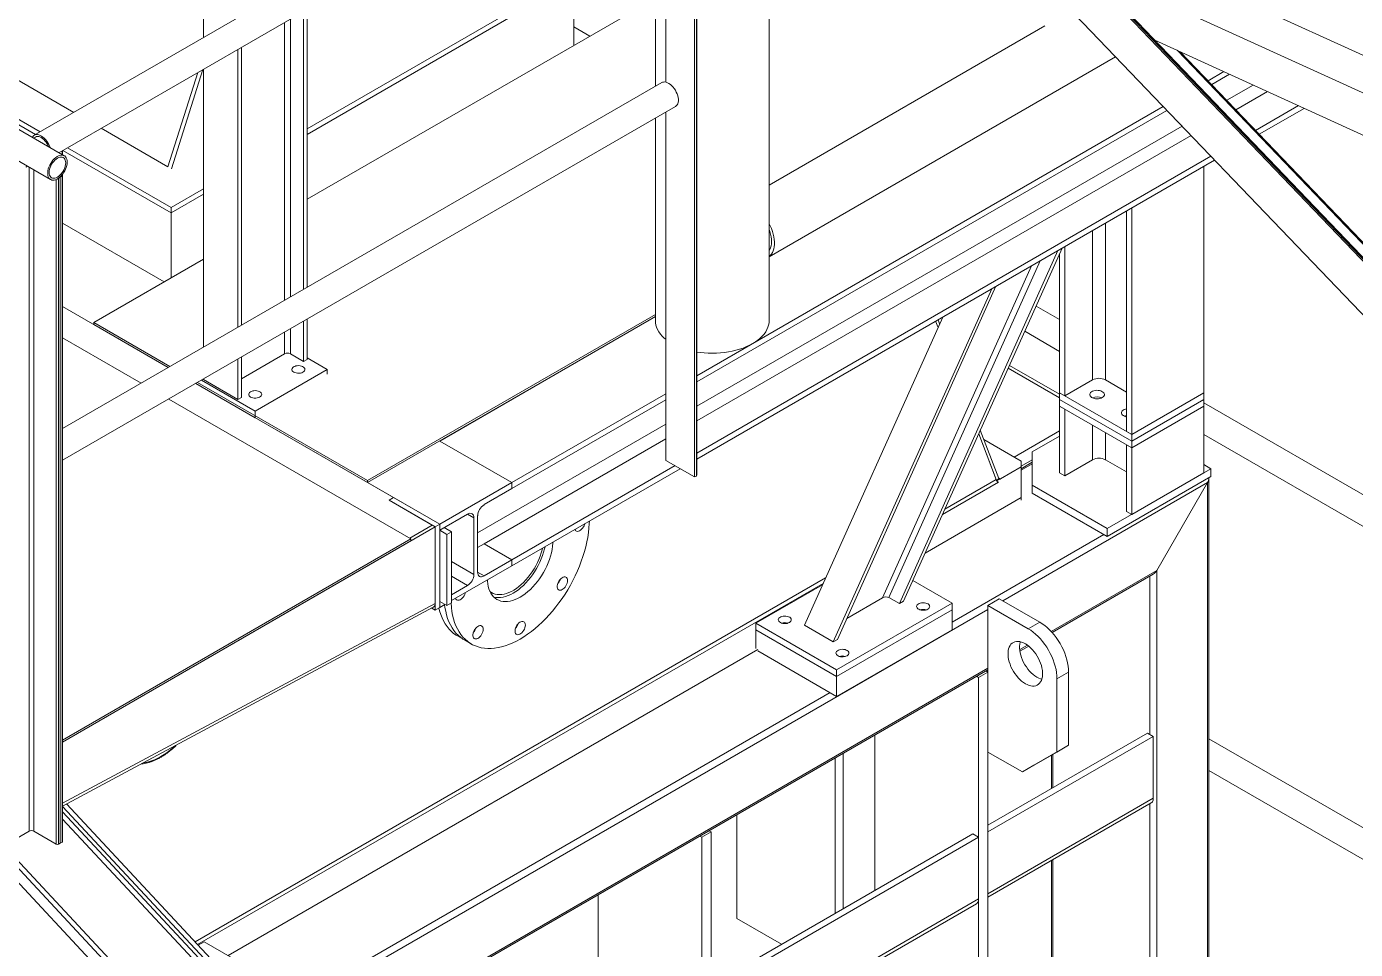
# Model space of a CAD drawing. Header units: millimetres. Extents: x 26816 to 90584, y 11074 to 56542.
# Drawn here: x 48135 to 49764, y 37933 to 39064 of the extents above; entities that cross this region are included whole.
import ezdxf

# ---------------------------------------------------------------- set-up
doc = ezdxf.new("R2010")
doc.units = ezdxf.units.MM
for name, color, linetype in [('MAU_CAM', 30, 'Continuous'), ('MAU_XANH', 5, 'Continuous'), ('MAU_XANH_LUC', 102, 'Continuous')]:
    doc.layers.add(name, color=color, linetype=linetype)

msp = doc.modelspace()

# ---------------------------------------------------------------- linework, layer by layer
at = {"layer": 'MAU_CAM', "linetype": 'Continuous', "lineweight": 0}
for p, q in [((49252.3, 38695.4), (49249.3, 38703.2)), ((49254.2, 38699.8), (49252.3, 38704.9)), ((49338.3, 38645.5), (49401.3, 38609.1)), ((49401.3, 38613.5), (49339.9, 38649)), ((49324, 38507.9), (49302.1, 38565)), ((49302.1, 38565), (49323.5, 38509.1)), ((49326.8, 38510.1), (49304.1, 38569.4)), ((49308.4, 38558.2), (49354.3, 38531.7)), ((49345.8, 38536.6), (49401.3, 38568.7)), ((49401.3, 38562.1), (49367.7, 38542.8)), ((49367.7, 38542.8), (49367.7, 38501.9)), ((49324.5, 38507.2), (49354.3, 38524.4)), ((49354.3, 38524.4), (49328.8, 38509.7)), ((49367.7, 38533), (49354.3, 38525.2)), ((49354.3, 38531.7), (49354.3, 38524.4)), ((49367.7, 38530.1), (49354.3, 38522.3)), ((49367.7, 38528.1), (49354.3, 38520.3)), ((49354.3, 38524.4), (49354.3, 38524.4)), ((49354.3, 38524.4), (49354.3, 38486.8)), ((49459.7, 38448.9), (49586.9, 38522.3)), ((49586.9, 38522.3), (49578.1, 38527.4)), ((49586.9, 38522.3), (49586.9, 38512.5)), ((49326.3, 38505.7), (49257.8, 38466.2)), ((49260.7, 38472.8), (49323.5, 38509.1)), ((49324.1, 38507.5), (49326.8, 38510.1)), ((49326.5, 38511), (49328.8, 38509.7)), ((49328.8, 38509.7), (49328.8, 38509.7)), ((49459.7, 38439.1), (49586.9, 38512.5)), ((49584.5, 37570.2), (49584.5, 38511.1)), ((49582.7, 38505.2), (49331.7, 38360.3)), ((49367.7, 38501.9), (49459.7, 38448.9)), ((49367.7, 38501.9), (49367.7, 38492.1)), ((49367.7, 38492.1), (49459.7, 38439.1)), ((49520.5, 38397.4), (49582.7, 38505.2)), ((49582.7, 37571.2), (49582.7, 38505.2)), ((49236.5, 38418.8), (49354.3, 38486.8)), ((49354.3, 38483.6), (49354.3, 38486.8)), ((49455.4, 38441.5), (49269.4, 38334.1)), ((49459.7, 38448.9), (49459.7, 38439.1)), ((49520.5, 38397.4), (49391, 38322.7)), ((49392.2, 38321.3), (49516.2, 38392.9)), ((49520.5, 37662.6), (49520.5, 38397.4)), ((48341.3, 37942), (49114.3, 38388.3)), ((49111.3, 38381.7), (48344.3, 37938.9)), ((49512, 38196.6), (49512, 38390.5)), ((49327.4, 38362.7), (49313.3, 38354.6)), ((49376.9, 38334.2), (49327.4, 38362.7)), ((49313.3, 38349.7), (48259.7, 37741.5)), ((49313.3, 38354.6), (49313.3, 38272.9)), ((49362.8, 38326), (49313.3, 38354.6)), ((49376.9, 38334.2), (49362.8, 38326)), ((48662.9, 38317.2), (48671.4, 38312.3)), ((48671.4, 38312.3), (48679.8, 38307.4)), ((49393.2, 38320.2), (49393.2, 38321.9)), ((48381.8, 37925.4), (49031.4, 38300.4)), ((49361.9, 38305.9), (49352.4, 38300.4)), ((49352.6, 38298.5), (49363.4, 38304.7)), ((49313.3, 38277.8), (48319, 37703.8)), ((48320.2, 37702.5), (49313.3, 38275.8)), ((49302, 38266.4), (49299.5, 38267.8)), ((49313.3, 38272.9), (49302, 38266.4)), ((49302, 37794.5), (49302, 38266.4)), ((49313.3, 38272.9), (49310.8, 38274.4)), ((49313.3, 37788), (49313.3, 38272.9)), ((49412.3, 38272.9), (49398.1, 38264.8)), ((49398.1, 38174.9), (49398.1, 38264.8)), ((49412.3, 38183.1), (49412.3, 38272.9)), ((49119.8, 38247.8), (48451.4, 37861.9)), ((49313.3, 38085.1), (49509.2, 38198.2)), ((49516.2, 38194.1), (49509.2, 38198.2)), ((49174.7, 38195.8), (49174.7, 38005.1)), ((49313.3, 38076.9), (49516.2, 38194.1)), ((49369.9, 38158.6), (49412.3, 38183.1)), ((49412.3, 38183.1), (49398.1, 38174.9)), ((49516.2, 38194.1), (49516.2, 38118.4)), ((49125.9, 37976.9), (49125.9, 38167.6)), ((49135.8, 37982.7), (49135.8, 38173.3)), ((49313.3, 38174.9), (49355.7, 38150.4)), ((49355.7, 38150.4), (49398.1, 38174.9)), ((49391.4, 38171.1), (49391.4, 38130.2)), ((49393.2, 38131.2), (49393.2, 38172.1)), ((49369.9, 38158.6), (49355.7, 38150.4)), ((49313.3, 38001.2), (49516.2, 38118.4)), ((49005.7, 37970.6), (49005.7, 38098.2)), ((49313.3, 37996.9), (49513.5, 38112.5)), ((49512, 37667.5), (49512, 38111.6)), ((48962.6, 38070.5), (48960.1, 38071.9)), ((48973.9, 38077), (48962.6, 38070.5)), ((48962.6, 37774.9), (48962.6, 38070.5)), ((48973.9, 38077), (48971.4, 38078.4)), ((48973.9, 37768.3), (48973.9, 38077)), ((48973.9, 37889.2), (49294.9, 38074.5)), ((48973.9, 37881), (49302, 38070.4)), ((49294.9, 38074.5), (49302, 38070.4)), ((49302, 38070.4), (49302, 37994.7)), ((49313.3, 38001.2), (49313.3, 38076.9)), ((49391.4, 38042), (49391.4, 37766.3)), ((49393.2, 37764), (49393.2, 38043)), ((48835.3, 37999.8), (48835.3, 37809.2)), ((48973.9, 37805.3), (49302, 37994.7)), ((48973.9, 37800.9), (49299.3, 37988.8)), ((49060.3, 37939.1), (49005.7, 37970.6))]:
    msp.add_line(p, q, dxfattribs=at)
at = {"layer": 'MAU_CAM', "linetype": 'Continuous', "lineweight": 0, "flags": 128}
for points in [[(49328.8, 38509.7), (49328.5, 38509.5), (49328.2, 38509.4), (49327.8, 38509.4), (49327.6, 38509.4), (49327.3, 38509.5), (49327.1, 38509.6), (49326.9, 38509.9), (49326.8, 38510.1)], [(48655.1, 38357.3), (48655.1, 38357.2), (48655.5, 38352.1), (48656.1, 38347.2), (48657, 38342.5), (48658.1, 38338), (48659.4, 38333.7), (48661, 38329.6), (48662.8, 38325.8), (48664.9, 38322.2), (48667.1, 38318.9), (48669.6, 38315.8), (48672.3, 38313.1), (48675.2, 38310.6), (48678.2, 38308.4), (48681.5, 38306.5), (48684.9, 38305), (48688.5, 38303.7), (48692.2, 38302.8), (48696.1, 38302.2), (48700.1, 38301.9), (48704.2, 38301.9), (48708.4, 38302.2), (48712.7, 38302.9), (48717.1, 38303.9), (48721.6, 38305.1), (48726.1, 38306.7), (48730.7, 38308.7), (48735.2, 38310.9), (48739.8, 38313.4), (48744.4, 38316.2), (48749, 38319.3), (48753.6, 38322.6), (48758.1, 38326.2), (48762.5, 38330.1), (48766.9, 38334.2), (48771.2, 38338.5), (48775.5, 38343), (48779.6, 38347.7), (48783.6, 38352.7), (48787.4, 38357.8), (48791.2, 38363), (48794.8, 38368.4), (48798.2, 38373.9), (48801.4, 38379.5), (48804.5, 38385.3), (48807.4, 38391.1), (48810.1, 38396.9), (48812.5, 38402.8), (48814.8, 38408.8), (48816.8, 38414.7), (48818.7, 38420.6), (48820.2, 38426.5), (48821.6, 38432.4), (48822.7, 38438.1), (48823.6, 38443.9), (48824.2, 38449.5), (48824.6, 38455), (48824.7, 38458)], [(48807, 38447.8), (48807.5, 38446.8), (48808.2, 38446), (48809.1, 38445.6), (48810.2, 38445.4), (48811.4, 38445.6), (48812.7, 38446.1), (48814, 38446.9), (48815.2, 38448), (48816.4, 38449.3), (48817.4, 38450.8), (48818.2, 38452.4), (48818.9, 38454.1), (48819.1, 38454.8)], [(48699.6, 38385.8), (48699.7, 38384.5), (48700, 38381.1), (48700.6, 38377.9), (48701.5, 38374.9), (48702.6, 38372.1), (48703.9, 38369.5), (48705.5, 38367.2), (48707.2, 38365.2), (48709.2, 38363.4), (48711.3, 38362), (48713.7, 38360.9), (48716.1, 38360), (48718.8, 38359.5), (48721.5, 38359.3), (48724.4, 38359.5), (48727.4, 38359.9), (48730.4, 38360.7), (48733.5, 38361.8), (48736.7, 38363.1), (48739.8, 38364.8), (48743, 38366.8), (48746.1, 38369), (48749.2, 38371.5), (48752.3, 38374.3), (48755.3, 38377.3), (48758.1, 38380.5), (48760.9, 38383.8), (48763.5, 38387.4), (48766, 38391.1), (48768.3, 38394.9), (48770.5, 38398.8), (48772.4, 38402.8), (48774.2, 38406.9), (48775.7, 38411), (48777.1, 38415.1), (48778.2, 38419.1), (48779, 38423.1), (48779.6, 38427.1), (48780, 38430.9), (48780.1, 38432.3)], [(48702.7, 38371.8), (48704.6, 38370.5), (48706.8, 38369.4), (48709.2, 38368.6), (48711.7, 38368.1), (48714.4, 38367.9), (48717.2, 38368), (48720.1, 38368.5), (48723, 38369.3), (48726, 38370.4), (48729.1, 38371.7), (48732.1, 38373.4), (48735.2, 38375.4), (48738.2, 38377.7), (48741.2, 38380.2), (48744.1, 38382.9), (48746.9, 38385.9), (48749.6, 38389.1), (48752.2, 38392.4), (48754.7, 38395.9), (48757, 38399.6), (48759.2, 38403.3), (48761.1, 38407.2), (48762.9, 38411.1), (48764.4, 38415), (48765.7, 38419), (48766.8, 38422.9), (48767.3, 38424.9)], [(48707.4, 38365), (48707.7, 38364.9), (48710.3, 38364.4), (48713, 38364.2), (48715.9, 38364.4), (48718.9, 38364.8), (48721.9, 38365.6), (48725, 38366.7), (48728.2, 38368), (48731.3, 38369.7), (48734.5, 38371.7), (48737.7, 38373.9), (48740.8, 38376.4), (48743.8, 38379.2), (48746.8, 38382.2), (48749.6, 38385.4), (48752.4, 38388.7), (48755, 38392.3), (48757.5, 38396), (48759.8, 38399.8), (48762, 38403.7), (48764, 38407.7), (48765.7, 38411.8), (48767.3, 38415.9), (48768.6, 38420), (48769.7, 38424), (48770.3, 38426.6)], [(48707.4, 38365), (48707.7, 38364.9), (48710.3, 38364.4), (48713, 38364.2), (48715.9, 38364.4), (48718.9, 38364.8), (48721.9, 38365.6), (48725, 38366.7), (48728.2, 38368), (48731.3, 38369.7), (48734.5, 38371.7), (48737.7, 38373.9), (48740.8, 38376.4), (48743.8, 38379.2), (48746.8, 38382.2), (48749.6, 38385.4), (48752.4, 38388.7), (48755, 38392.3), (48757.5, 38396), (48759.8, 38399.8), (48762, 38403.7), (48764, 38407.7), (48765.7, 38411.8), (48767.3, 38415.9), (48768.6, 38420), (48769.7, 38424), (48770.3, 38426.6)], [(48707.4, 38365), (48707.7, 38364.9), (48710.3, 38364.4), (48713, 38364.2), (48715.9, 38364.4), (48718.9, 38364.8), (48721.9, 38365.6), (48725, 38366.7), (48728.2, 38368), (48731.3, 38369.7), (48734.5, 38371.7), (48737.7, 38373.9), (48740.8, 38376.4), (48743.8, 38379.2), (48746.8, 38382.2), (48749.6, 38385.4), (48752.4, 38388.7), (48755, 38392.3), (48757.5, 38396), (48759.8, 38399.8), (48762, 38403.7), (48764, 38407.7), (48765.7, 38411.8), (48767.3, 38415.9), (48768.6, 38420), (48769.7, 38424), (48770.3, 38426.6)], [(48797.9, 38385.2), (48797.8, 38386.6), (48797.4, 38387.8), (48796.8, 38388.7), (48796, 38389.3), (48794.9, 38389.7), (48793.8, 38389.7), (48792.5, 38389.3), (48791.3, 38388.6), (48790, 38387.7), (48788.8, 38386.5), (48787.7, 38385), (48786.8, 38383.5), (48786, 38381.8), (48785.5, 38380.2), (48785.3, 38378.6), (48785.3, 38377.1), (48785.5, 38375.8), (48786, 38374.7), (48786.8, 38373.9), (48787.7, 38373.4), (48788.8, 38373.3), (48790, 38373.4), (48791.3, 38374), (48792.5, 38374.8), (48793.8, 38375.9), (48794.9, 38377.2), (48796, 38378.7), (48796.8, 38380.3), (48797.4, 38382), (48797.8, 38383.6), (48797.9, 38385.2)], [(48660.6, 38363.3), (48661.1, 38362.3), (48661.8, 38361.5), (48662.8, 38361.1), (48663.8, 38360.9), (48665.1, 38361.1), (48666.3, 38361.6), (48667.6, 38362.4), (48668.9, 38363.5), (48670, 38364.8), (48671, 38366.3), (48671.9, 38367.9), (48672.5, 38369.6), (48672.7, 38370.3)], [(48640.2, 38351.5), (48641.1, 38347.8), (48642.4, 38343.5), (48644, 38339.4), (48645.9, 38335.6), (48647.9, 38332), (48650.2, 38328.7), (48652.6, 38325.6), (48655.3, 38322.9), (48658.2, 38320.4), (48661.3, 38318.2), (48662.9, 38317.2)], [(48647.1, 38355.5), (48647.6, 38352.1), (48648.5, 38347.4), (48649.6, 38342.9), (48650.9, 38338.6), (48652.5, 38334.5), (48654.3, 38330.7), (48656.4, 38327.1), (48658.6, 38323.8), (48661.1, 38320.7), (48663.8, 38318), (48666.7, 38315.5), (48669.7, 38313.3), (48671.4, 38312.3)], [(48647.1, 38355.5), (48647.6, 38352.1), (48648.5, 38347.4), (48649.6, 38342.9), (48650.9, 38338.6), (48652.5, 38334.5), (48654.3, 38330.7), (48656.4, 38327.1), (48658.6, 38323.8), (48661.1, 38320.7), (48663.8, 38318), (48666.7, 38315.5), (48669.7, 38313.3), (48671.4, 38312.3)], [(48694.4, 38325.4), (48694.3, 38326.8), (48693.9, 38328), (48693.3, 38328.9), (48692.5, 38329.6), (48691.4, 38329.9), (48690.3, 38329.9), (48689, 38329.6), (48687.8, 38328.9), (48686.5, 38327.9), (48685.3, 38326.7), (48684.2, 38325.3), (48683.3, 38323.7), (48682.5, 38322.1), (48682, 38320.4), (48681.8, 38318.8), (48681.8, 38317.3), (48682, 38316), (48682.5, 38315), (48683.3, 38314.2), (48684.2, 38313.7), (48685.3, 38313.5), (48686.5, 38313.7), (48687.8, 38314.2), (48689, 38315), (48690.3, 38316.1), (48691.4, 38317.4), (48692.5, 38318.9), (48693.3, 38320.6), (48693.9, 38322.2), (48694.3, 38323.9), (48694.4, 38325.4)], [(48746.2, 38330.5), (48746.1, 38331.9), (48745.7, 38333.1), (48745.1, 38334.1), (48744.2, 38334.7), (48743.2, 38335), (48742, 38335), (48740.8, 38334.7), (48739.5, 38334), (48738.2, 38333.1), (48737, 38331.8), (48735.9, 38330.4), (48735, 38328.9), (48734.3, 38327.2), (48733.8, 38325.6), (48733.5, 38323.9), (48733.5, 38322.5), (48733.8, 38321.2), (48734.3, 38320.1), (48735, 38319.3), (48735.9, 38318.8), (48737, 38318.6), (48738.2, 38318.8), (48739.5, 38319.3), (48740.8, 38320.1), (48742, 38321.2), (48743.2, 38322.6), (48744.2, 38324.1), (48745.1, 38325.7), (48745.7, 38327.3), (48746.1, 38329), (48746.2, 38330.5)], [(49412.3, 38272.9), (49412.2, 38276.6), (49411.8, 38280.3), (49411.1, 38284.2), (49410.2, 38288.1), (49409, 38292.1), (49407.6, 38296.1), (49405.9, 38300), (49404, 38303.9), (49401.9, 38307.8), (49399.7, 38311.5), (49397.2, 38315.1), (49394.6, 38318.5), (49391.9, 38321.7), (49389, 38324.7), (49386.1, 38327.5), (49383.1, 38330), (49380, 38332.2), (49376.9, 38334.2)], [(49359.3, 38307.6), (49357, 38308.8), (49354.7, 38309.7), (49352.5, 38310.3), (49350.3, 38310.5), (49348.3, 38310.4), (49346.4, 38310), (49344.7, 38309.3), (49343.1, 38308.3), (49341.7, 38307), (49340.5, 38305.4), (49339.6, 38303.6), (49338.8, 38301.5), (49338.3, 38299.2), (49338.1, 38296.7), (49338.1, 38294), (49338.3, 38291.3), (49338.8, 38288.4), (49339.6, 38285.4), (49340.5, 38282.5), (49341.7, 38279.5), (49343.1, 38276.6), (49344.7, 38273.8), (49346.4, 38271), (49348.3, 38268.5), (49350.3, 38266), (49352.5, 38263.8), (49354.7, 38261.8), (49357, 38260.1), (49359.3, 38258.6), (49361.6, 38257.5), (49363.8, 38256.6), (49366, 38256), (49368.2, 38255.8), (49370.2, 38255.8), (49372.1, 38256.2), (49373.8, 38256.9), (49375.4, 38257.9), (49376.8, 38259.2), (49378, 38260.8), (49379, 38262.7), (49379.7, 38264.8), (49380.2, 38267.1), (49380.4, 38269.6), (49380.4, 38272.2), (49380.2, 38275), (49379.7, 38277.9), (49379, 38280.8), (49378, 38283.8), (49376.8, 38286.7), (49375.4, 38289.7), (49373.8, 38292.5), (49372.1, 38295.2), (49370.2, 38297.8), (49368.2, 38300.2), (49366, 38302.4), (49363.8, 38304.4), (49361.6, 38306.2), (49359.3, 38307.6)], [(49353.1, 38310.1), (49353, 38309.6), (49352.5, 38307.3), (49352.2, 38304.8), (49352.2, 38302.2), (49352.5, 38299.4), (49353, 38296.5), (49353.7, 38293.6), (49354.7, 38290.6), (49355.8, 38287.7), (49357.2, 38284.8), (49358.8, 38281.9), (49360.6, 38279.2), (49362.5, 38276.6), (49364.5, 38274.2), (49366.6, 38272), (49368.8, 38270), (49371.1, 38268.3), (49373.4, 38266.8), (49375.7, 38265.6), (49378, 38264.7), (49379.6, 38264.3)], [(49398.1, 38264.8), (49398, 38268.4), (49397.6, 38272.2), (49396.9, 38276), (49396, 38280), (49394.8, 38283.9), (49393.4, 38287.9), (49391.8, 38291.9), (49389.9, 38295.8), (49387.8, 38299.6), (49385.5, 38303.3), (49383.1, 38306.9), (49380.5, 38310.3), (49377.7, 38313.5), (49374.9, 38316.6), (49371.9, 38319.3), (49368.9, 38321.8), (49365.9, 38324.1), (49362.8, 38326)], [(48277.4, 38161.5), (48280.4, 38162), (48284.1, 38162.8), (48287.9, 38164), (48291.6, 38165.5), (48295.5, 38167.2), (48299.3, 38169.3), (48303.1, 38171.7), (48307, 38174.3), (48310.8, 38177.2), (48314.5, 38180.4), (48317.3, 38183)], [(49516.2, 38118.4), (49516.2, 38117.1), (49515.9, 38115.9), (49515.6, 38114.8), (49515.1, 38113.9), (49514.4, 38113.1), (49513.7, 38112.5), (49513.5, 38112.5)], [(49302, 37994.7), (49301.9, 37993.4), (49301.7, 37992.2), (49301.3, 37991.1), (49300.8, 37990.2), (49300.2, 37989.4), (49299.4, 37988.8), (49299.3, 37988.8)]]:
    msp.add_lwpolyline(points, dxfattribs=at)
at = {"layer": 'MAU_CAM', "linetype": 'Continuous', "lineweight": 0}
for centre, radius, start, end in [((48774.4, 38391.4), 15.2, 318.6264, 341.3789), ((48774.4, 38391.4), 15.3, 320.0115, 339.7478), ((48670.9, 38331.6), 15.2, 318.6264, 341.3789), ((48722.7, 38336.8), 15.2, 318.6264, 341.3789), ((48722.6, 38336.8), 15.3, 320.0115, 339.7478)]:
    msp.add_arc(centre, radius, start, end, dxfattribs=at)
for centre, start_param, end_param in [((49578.5, 38507.6), 4.71243, 5.497828), ((49578.5, 38507.6), 4.71243, 5.497861), ((49516.2, 38399.9), 3.92695, 4.71243), ((49516.2, 38399.9), 3.92695, 4.71243)]:
    msp.add_ellipse(centre, major_axis=(4.24, 7.35), ratio=0.577335, start_param=start_param, end_param=end_param, dxfattribs=at)
for points, knots in [([(49323.5, 38509.1), (49323.6, 38508.8), (49323.7, 38508.3), (49324.2, 38507.4), (49324.9, 38506.6), (49325.6, 38506), (49326.1, 38505.8), (49326.3, 38505.7)], [0, 0, 0, 0, 0.218296, 0.436592, 0.654859, 0.873125, 1, 1, 1, 1]), ([(48275, 38160.3), (48275.9, 38160.4), (48277.9, 38160.5), (48281.1, 38161.2), (48284.7, 38162.1), (48288.3, 38163.3), (48292, 38164.8), (48295.7, 38166.6), (48299.4, 38168.6), (48303.1, 38170.9), (48306.8, 38173.5), (48310.4, 38176.3), (48314, 38179.3), (48316.7, 38181.8), (48318.3, 38183.3), (48318.6, 38183.7)], [0, 0, 0, 0, 0.060399, 0.1429649, 0.2257445, 0.3086838, 0.391732, 0.4748462, 0.557993, 0.641145, 0.7242842, 0.8074016, 0.8904928, 0.973556, 1, 1, 1, 1])]:
    msp.add_open_spline(points, degree=3, knots=knots, dxfattribs=at)
at = {"layer": 'MAU_XANH', "linetype": 'Continuous', "lineweight": 0}
for p, q in [((48180.8, 38906), (44459.7, 41054.1)), ((44442.8, 41024.9), (48164, 38876.8)), ((48765.4, 39828.8), (54666, 33669.6)), ((48745.6, 39783.5), (53837.3, 34468.5)), ((48934.7, 39654.5), (54617.5, 33722.5)), ((54618.2, 33724), (48936.1, 39655.3)), ((49045.3, 38704.1), (49045.3, 39414)), ((48947.4, 39395), (48144, 38931.2)), ((48174.3, 38909.7), (48964.3, 39365.8)), ((48918.4, 39339.3), (48918.4, 38996.3)), ((48905.6, 39331.9), (48905.6, 38991.1)), ((48953.7, 39328.7), (48953.7, 38512.1)), ((48955.9, 39329.9), (48955.9, 38513.3)), ((48956.4, 38514.2), (48956.4, 39330.7)), ((49468, 39168.4), (49943.6, 38951.3)), ((49430, 39139.7), (50022, 38869.4)), ((48905.6, 39099.1), (48478.6, 38852.6)), ((48351.3, 39080.8), (48351.3, 39050.8)), ((48474.3, 39082.9), (48474.3, 38742.2)), ((48478.6, 39085.4), (48478.6, 38744.6)), ((48451, 39069.5), (48451, 38728.7)), ((48458, 39073.6), (48458, 38732.8)), ((49383.4, 39065.2), (49045.3, 38870)), ((49518, 39047.8), (50110.1, 38777.5)), ((48393.7, 39036.4), (48393.7, 38695.6)), ((48397.9, 39038.9), (48397.9, 38698.1)), ((49045.3, 38782.2), (49469.9, 39027.4)), ((49545.4, 39035.3), (50035.9, 38523.3)), ((50036.5, 38524.9), (49549.2, 39033.5)), ((48351.3, 39011.9), (48351.3, 38671.1)), ((48913.5, 38995.7), (48178.6, 38571.5)), ((49583.3, 38998), (49602.6, 39009.2)), ((49587.8, 38993.3), (49609.7, 39005.9)), ((49606.3, 38974), (49638.7, 38992.7)), ((49617.4, 38962.4), (49656.1, 38984.8)), ((48178.6, 38532.6), (48930.3, 38966.5)), ((48956.4, 38636.2), (49528.4, 38966.4)), ((49641.7, 38937), (49694.2, 38967.4)), ((49646.2, 38932.3), (49701.3, 38964.1)), ((48905.6, 38952.2), (48905.6, 38704.1)), ((48918.4, 38959.6), (48918.4, 38532.5)), ((48956.4, 38628.8), (49532.9, 38961.6)), ((48956.4, 38598.8), (49551.5, 38942.3)), ((48956.4, 38580.8), (49562.5, 38930.7)), ((48178, 38911.9), (48178, 38907.5)), ((48178.6, 38907.2), (48178.6, 38912.2)), ((48956.4, 38541.4), (49586.8, 38905.4)), ((48956.4, 38534.1), (49591.4, 38900.6)), ((48135.6, 38893.1), (48133.5, 38891.9)), ((48137.7, 38891.9), (48137.7, 38077.8)), ((48143.4, 38888.6), (48143.4, 38077.8)), ((48175.9, 38879.6), (48178, 38880.9)), ((48178, 38882.5), (48178, 38882.5)), ((48178, 38882.5), (48178, 38882.5)), ((48178, 38880.9), (48178, 38064.3)), ((48178.6, 38881.7), (48178.6, 38883.2)), ((48178.6, 38065.1), (48178.6, 38881.7)), ((49578.1, 38615.2), (49578.1, 38893)), ((48171, 38876.9), (48171, 38061.9)), ((48175.9, 38879.6), (48173.8, 38878.4)), ((48173.8, 38878.4), (48173.8, 38061.9)), ((48175.5, 38879.9), (48175.9, 38879.6)), ((48175.9, 38879.6), (48175.9, 38063.1)), ((49483.4, 38567.9), (49483.4, 38838.3)), ((49489.7, 38564.2), (49489.7, 38841.9)), ((48178.6, 38823.3), (48303.2, 38751.3)), ((49457.4, 38631.3), (49457.4, 38823.3)), ((49441.8, 38631.3), (49441.8, 38814.3)), ((49204.8, 38356.9), (49399.2, 38789.7)), ((49210, 38359.9), (49404.4, 38792.7)), ((49401.3, 38615.2), (49401.3, 38785.8)), ((49407.7, 38611.6), (49407.7, 38794.6)), ((48351.3, 38779.1), (48216.9, 38701.5)), ((49184.1, 38363.8), (49367, 38771.1)), ((49192, 38364.3), (49377.4, 38777.1)), ((49123.7, 38310), (49318.1, 38742.9)), ((49128.9, 38313), (49323.3, 38745.9)), ((48178.6, 38721.2), (48308.3, 38646.3)), ((49401.3, 38705.1), (49372.5, 38721.7)), ((48216.9, 38701.5), (48216.9, 38699.1)), ((48310.4, 38647.6), (48216.9, 38701.5)), ((48474.3, 38703.3), (48474.3, 38653.8)), ((48478.6, 38705.7), (48478.6, 38656.2)), ((48905.6, 38711.3), (48552.8, 38507.6)), ((48905.6, 38708.8), (48552.8, 38505.2)), ((48641.2, 38556.2), (48905.6, 38708.8)), ((49088.3, 38330.4), (49258, 38708.2)), ((48308.3, 38646.3), (48216.9, 38699.1)), ((48451, 38689.8), (48451, 38663.2)), ((48458, 38693.9), (48458, 38663.2)), ((49358.6, 38690.8), (49401.3, 38666.1)), ((48275.1, 38627.2), (48178.6, 38682.8)), ((48393.7, 38656.7), (48393.7, 38607.3)), ((48397.9, 38632.6), (48451, 38663.2)), ((48397.9, 38659.2), (48397.9, 38609.7)), ((48458, 38663.2), (48474.3, 38653.8)), ((48474.3, 38653.8), (48478.6, 38656.2)), ((48503.3, 38644), (48478.6, 38658.3)), ((48414.9, 38593), (48503.3, 38644)), ((48503.3, 38644), (48503.3, 38638.3)), ((48342, 38626.9), (48641.2, 38454.2)), ((48342, 38626.9), (48414.9, 38584.8)), ((48552.8, 38505.2), (48342, 38626.9)), ((48584.6, 38486.8), (48342, 38626.9)), ((48552.8, 38507.6), (48344.1, 38628.1)), ((48349.1, 38631), (48414.9, 38593)), ((48351.3, 38632.2), (48351.3, 38631.7)), ((48351.3, 38631.7), (48393.7, 38607.3)), ((49407.7, 38611.6), (49441.8, 38631.3)), ((49457.4, 38631.3), (49483.4, 38616.2)), ((48605.8, 38436.2), (48308.8, 38607.7)), ((48393.7, 38607.3), (48397.9, 38609.7)), ((48729.6, 38505.2), (48918.4, 38614.2)), ((48729.6, 38497.8), (48918.4, 38606.8)), ((49401.3, 38615.2), (49407.7, 38611.6)), ((49401.3, 38607.1), (49401.3, 38615.2)), ((49401.3, 38615.2), (49489.7, 38564.2)), ((49401.3, 38607.1), (49401.3, 38598.9)), ((49401.3, 38607.1), (49489.7, 38556)), ((49489.7, 38564.2), (49578.1, 38615.2)), ((49489.7, 38556), (49578.1, 38607.1)), ((49578.1, 38607.1), (49578.1, 38615.2)), ((49578.1, 38607.1), (49578.1, 38598.9)), ((48414.9, 38593), (48414.9, 38584.8)), ((49401.3, 38598.9), (49407.7, 38595.2)), ((49401.3, 38517.2), (49401.3, 38598.9)), ((49401.3, 38598.9), (49489.7, 38547.9)), ((49407.7, 38513.6), (49407.7, 38595.2)), ((49489.7, 38547.9), (49578.1, 38598.9)), ((50245.7, 38217.6), (49578.1, 38603)), ((49578.1, 38517.2), (49578.1, 38598.9)), ((48687.7, 38443.6), (48918.4, 38576.8)), ((49441.8, 38533.3), (49441.8, 38575.5)), ((48641.2, 38556.2), (48729.6, 38505.2)), ((48695.5, 38430.2), (48918.4, 38558.9)), ((49457.4, 38533.3), (49457.4, 38566.5)), ((49483.4, 38567.9), (49489.7, 38564.2)), ((49489.7, 38556), (49489.7, 38564.2)), ((49489.7, 38556), (49489.7, 38547.9)), ((49578.1, 38564.1), (50329.1, 38130.5)), ((49483.4, 38551.5), (49489.7, 38547.9)), ((49483.4, 38469.9), (49483.4, 38551.5)), ((49489.7, 38466.2), (49489.7, 38547.9)), ((48729.6, 38410.5), (48929.7, 38526)), ((48729.6, 38403.1), (48936.1, 38522.3)), ((48918.4, 38532.5), (48953.7, 38512.1)), ((49407.7, 38513.6), (49441.8, 38533.3)), ((49457.4, 38533.3), (49483.4, 38518.3)), ((48552.8, 38507.6), (48552.8, 38505.2)), ((48953.7, 38512.1), (48955.9, 38513.3)), ((49401.3, 38517.2), (49407.7, 38513.6)), ((49489.7, 38466.2), (49578.1, 38517.2)), ((48729.6, 38505.2), (48641.2, 38454.2)), ((48695.5, 38478.2), (48729.6, 38497.8)), ((48729.6, 38497.8), (48729.6, 38505.2)), ((48579, 38483.6), (48584.6, 38486.8)), ((48635.5, 38450.9), (48579, 38483.6)), ((48632, 38452.9), (48579, 38483.6)), ((48641.2, 38454.2), (48584.6, 38486.8)), ((48641.2, 38446.8), (48675.3, 38466.5)), ((48675.3, 38466.5), (48683.1, 38462)), ((48683.1, 38462), (48683.1, 38392.6)), ((48687.7, 38395.3), (48687.7, 38464.7)), ((49483.4, 38469.9), (49489.7, 38466.2)), ((48635.5, 38450.9), (48178.6, 38187.1)), ((48632, 38452.9), (48604.4, 38437)), ((48632, 38452.9), (48635.5, 38450.9)), ((48635.5, 38450.9), (48641.2, 38454.2)), ((48635.5, 38357), (48635.5, 38450.9)), ((48635.5, 38348.8), (48635.5, 38450.9)), ((48641.2, 38454.2), (48641.2, 38446.8)), ((48641.2, 38352.1), (48641.2, 38454.2)), ((48650, 38441.7), (48641.2, 38446.8)), ((48655.7, 38445), (48646.8, 38450.1)), ((48655.7, 38445), (48650, 38441.7)), ((48650, 38354.4), (48650, 38441.7)), ((48655.7, 38357.6), (48655.7, 38445)), ((48178.6, 38189.6), (48605.8, 38436.2)), ((48178.6, 38187.1), (48605.8, 38433.8)), ((48605.8, 38436.2), (48605.8, 38433.8)), ((48687.7, 38425.7), (48695.5, 38430.2)), ((48695.5, 38430.2), (48729.6, 38410.5)), ((48655.7, 38408.4), (48683.1, 38392.6)), ((48729.6, 38410.5), (48695.5, 38390.8)), ((48729.6, 38403.1), (48729.6, 38410.5)), ((48655.7, 38360.5), (48729.6, 38403.1)), ((48687.7, 38395.3), (48695.5, 38390.8)), ((48655.7, 38390.5), (48675.3, 38379.1)), ((48675.3, 38379.1), (48655.7, 38367.8)), ((49029, 38332.9), (49110.6, 38380)), ((49269.4, 38357.4), (49221.3, 38385.1)), ((48641.2, 38359.5), (48641.2, 38352.1)), ((48641.2, 38359.5), (48650, 38354.4)), ((49184.1, 38363.8), (49140.3, 38338.6)), ((49204.8, 38356.9), (49192, 38364.3)), ((49210, 38359.9), (49204.8, 38356.9)), ((48178.6, 38112.1), (48635.5, 38357)), ((48178.6, 38108.6), (48633.3, 38352.3)), ((48631.3, 38351.3), (48635.5, 38348.8)), ((48635.5, 38348.8), (48641.2, 38352.1)), ((48641.2, 38352.1), (48647.6, 38355.8)), ((48655.7, 38357.6), (48650, 38354.4)), ((49127.9, 38275.7), (49269.4, 38357.4)), ((49127.9, 38267.6), (49269.4, 38349.2)), ((49269.4, 38357.4), (49269.4, 38349.2)), ((49269.4, 38349.2), (49269.4, 38324.7)), ((49127.9, 38275.7), (49029, 38332.9)), ((49029, 38324.7), (49029, 38332.9)), ((49123.7, 38310), (49088.3, 38330.4)), ((49127.9, 38267.6), (49029, 38324.7)), ((49029, 38301.9), (49029, 38324.7)), ((49128.9, 38313), (49123.7, 38310)), ((49269.4, 38324.7), (49127.9, 38243.1)), ((49127.9, 38243.1), (49031.4, 38298.8)), ((49127.9, 38267.6), (49127.9, 38275.7)), ((49127.9, 38243.1), (49127.9, 38267.6)), ((50135.7, 37872.9), (49584.5, 38191.1)), ((49584.5, 38152.2), (50135.7, 37834)), ((48386.9, 37884.7), (48178.6, 38107.9)), ((48374, 37892.1), (48178.6, 38101.5)), ((48392, 37887.7), (48183.5, 38111.2)), ((48366.1, 37891.6), (48178.6, 38092.7)), ((48305.7, 37837.8), (48091.6, 38067.4)), ((48310.9, 37840.8), (48093.2, 38074.2)), ((48137.7, 38077.8), (48110.2, 38061.9)), ((48171, 38061.9), (48143.4, 38077.8)), ((48270.4, 37858.2), (48081, 38061.2)), ((48175.9, 38063.1), (48173.8, 38061.9)), ((48175.9, 38063.1), (48178, 38064.3)), ((48352.4, 37942.3), (48345, 37938.1)), ((48451.4, 37885.2), (48352.4, 37942.3))]:
    msp.add_line(p, q, dxfattribs=at)
at = {"layer": 'MAU_XANH', "linetype": 'Continuous', "lineweight": 0, "flags": 128}
for points in [[(48913.5, 38995.7), (48914.3, 38996.1), (48915.7, 38996.4), (48917.3, 38996.5), (48918.9, 38996.2), (48920.6, 38995.5), (48922.3, 38994.6), (48924.1, 38993.4), (48925.8, 38991.9), (48927.4, 38990.2), (48928.8, 38988.3), (48930.2, 38986.2), (48931.3, 38984.1), (48932.3, 38981.8), (48933, 38979.6), (48933.5, 38977.4), (48933.8, 38975.2), (48933.8, 38973.2), (48933.5, 38971.4), (48933, 38969.8), (48932.3, 38968.4), (48931.3, 38967.2), (48930.3, 38966.5)], [(48141.6, 38928.6), (48141.7, 38928.7), (48142.5, 38929.9), (48143.6, 38930.9), (48144.9, 38931.6), (48146.3, 38931.9), (48147.8, 38932), (48149.5, 38931.7), (48151.2, 38931), (48152.9, 38930.1), (48154.6, 38928.9), (48156.3, 38927.4), (48157.9, 38925.7), (48159.4, 38923.8), (48160.7, 38921.7), (48161.9, 38919.6), (48162.9, 38917.3), (48163.3, 38916)], [(48143.7, 38927.4), (48144.3, 38928.2), (48145.3, 38928.9), (48146.6, 38929.4), (48147.9, 38929.6), (48149.4, 38929.5), (48150.9, 38929), (48152.5, 38928.2), (48154, 38927.2), (48155.6, 38925.9), (48157, 38924.3), (48158.4, 38922.6), (48159.6, 38920.7), (48160.6, 38918.7), (48161.3, 38917.2)], [(48184.3, 38898.2), (48184.2, 38900.2), (48183.8, 38901.9), (48183.2, 38903.4), (48182.3, 38904.7), (48181.3, 38905.7), (48180, 38906.3), (48178.6, 38906.7), (48177, 38906.7), (48175.4, 38906.4), (48173.7, 38905.8), (48171.9, 38904.9), (48170.2, 38903.6), (48168.5, 38902.2), (48166.9, 38900.4), (48165.4, 38898.5), (48164.1, 38896.5), (48162.9, 38894.3), (48162, 38892.1), (48161.2, 38889.8), (48160.7, 38887.6), (48160.5, 38885.5), (48160.5, 38883.5), (48160.7, 38881.7), (48161.2, 38880), (48162, 38878.6), (48162.9, 38877.5), (48164.1, 38876.7), (48165.4, 38876.2), (48166.9, 38876), (48168.5, 38876.1), (48170.2, 38876.6), (48171.9, 38877.4), (48173.7, 38878.4), (48175.4, 38879.8), (48177, 38881.4), (48178.6, 38883.2), (48180, 38885.2), (48181.3, 38887.3), (48182.3, 38889.5), (48183.2, 38891.7), (48183.8, 38894), (48184.2, 38896.2), (48184.3, 38898.2)], [(48182.5, 38897.2), (48182.3, 38898.9), (48182, 38900.5), (48181.4, 38901.8), (48180.5, 38902.9), (48179.5, 38903.7), (48178.3, 38904.2), (48177, 38904.4), (48175.5, 38904.2), (48174, 38903.8), (48172.4, 38903), (48170.8, 38901.9), (48169.3, 38900.6), (48167.8, 38899.1), (48166.5, 38897.4), (48165.3, 38895.5), (48164.2, 38893.5), (48163.4, 38891.5), (48162.8, 38889.4), (48162.4, 38887.4), (48162.3, 38885.5), (48162.4, 38883.8), (48162.8, 38882.2), (48163.4, 38880.9), (48164.2, 38879.8), (48165.3, 38879), (48166.5, 38878.5), (48167.8, 38878.3), (48169.3, 38878.5), (48170.8, 38879), (48172.4, 38879.7), (48174, 38880.8), (48175.5, 38882.1), (48177, 38883.6), (48178.3, 38885.4), (48179.5, 38887.2), (48180.5, 38889.2), (48181.4, 38891.3), (48182, 38893.3), (48182.3, 38895.3), (48182.5, 38897.2)], [(48173.8, 38878.4), (48173.5, 38878.3), (48173.4, 38878.2)], [(49045.3, 38822.6), (49046.5, 38820), (49048, 38816.7), (49049.2, 38813.3), (49050.1, 38810), (49050.9, 38806.7), (49051.4, 38803.4), (49051.6, 38800.3), (49051.6, 38797.3), (49051.4, 38794.5), (49050.9, 38791.8), (49050.1, 38789.4), (49049.2, 38787.2), (49048, 38785.2), (49046.5, 38783.5), (49045.3, 38782.4)], [(49045.3, 38815.5), (49046.1, 38813), (49047, 38809.8), (49047.6, 38806.7), (49048, 38803.7), (49048.1, 38800.8), (49048, 38798.1), (49047.6, 38795.5), (49047, 38793.2), (49046.1, 38791), (49045.3, 38789.5)], [(48905.6, 38704.1), (48905.7, 38701.3), (48906.3, 38698.4), (48907.2, 38695.6), (48908.4, 38692.8), (48910, 38690), (48911.9, 38687.4), (48914.1, 38684.8), (48916.6, 38682.3), (48918.4, 38680.9)], [(48956.4, 38665.3), (48960.6, 38664.7), (48965.5, 38664.2), (48970.4, 38663.9), (48975.4, 38663.8), (48980.4, 38663.9), (48985.3, 38664.2), (48990.3, 38664.7), (48995.1, 38665.4), (48999.8, 38666.4), (49004.4, 38667.5), (49008.9, 38668.7), (49013.2, 38670.2), (49017.3, 38671.9), (49021.1, 38673.7), (49024.8, 38675.6), (49028.2, 38677.7), (49031.3, 38680), (49034.2, 38682.3), (49036.7, 38684.8), (49038.9, 38687.4), (49040.9, 38690), (49042.4, 38692.8), (49043.7, 38695.6), (49044.5, 38698.4), (49045.1, 38701.3), (49045.3, 38704.1)], [(48462.3, 38640.7), (48463.6, 38640.1), (48465.2, 38639.7), (48466.9, 38639.4), (48468.6, 38639.4), (48470.3, 38639.6), (48471.9, 38640), (48473.3, 38640.6), (48474.4, 38641.3), (48475.3, 38642.2), (48475.8, 38643.1), (48475.9, 38644.1), (48475.7, 38645.1), (48475.1, 38646), (48474.2, 38646.9), (48473, 38647.6), (48471.5, 38648.1), (48469.9, 38648.5), (48468.2, 38648.6), (48466.4, 38648.5), (48464.8, 38648.2), (48463.3, 38647.7), (48462, 38647.1), (48461, 38646.3), (48460.3, 38645.3), (48460, 38644.4), (48460, 38643.4), (48460.4, 38642.4), (48461.2, 38641.5), (48462.3, 38640.7)], [(48409.3, 38610.1), (48410.6, 38609.5), (48412.2, 38609), (48413.8, 38608.8), (48415.6, 38608.8), (48417.3, 38609), (48418.9, 38609.4), (48420.3, 38609.9), (48421.4, 38610.7), (48422.3, 38611.5), (48422.8, 38612.5), (48422.9, 38613.5), (48422.7, 38614.5), (48422.1, 38615.4), (48421.2, 38616.3), (48419.9, 38617), (48418.5, 38617.5), (48416.8, 38617.9), (48415.1, 38618), (48413.4, 38617.9), (48411.8, 38617.6), (48410.2, 38617.1), (48409, 38616.5), (48408, 38615.6), (48407.3, 38614.7), (48406.9, 38613.7), (48407, 38612.7), (48407.4, 38611.8), (48408.2, 38610.9), (48409.3, 38610.1)], [(49453.7, 38609.5), (49454.8, 38610.3), (49455.6, 38611.3), (49456.2, 38612.3), (49456.3, 38613.3), (49456.1, 38614.4), (49455.5, 38615.4), (49454.5, 38616.3), (49453.3, 38617), (49451.9, 38617.7), (49450.2, 38618.1), (49448.4, 38618.3), (49446.6, 38618.4), (49444.8, 38618.2), (49443.1, 38617.8), (49441.6, 38617.2), (49440.3, 38616.5), (49439.3, 38615.6), (49438.6, 38614.6), (49438.3, 38613.6), (49438.4, 38612.5), (49438.8, 38611.5), (49439.5, 38610.6), (49440.6, 38609.7), (49442, 38609), (49443.5, 38608.5), (49445.3, 38608.1), (49447.1, 38608), (49448.9, 38608.1), (49450.6, 38608.4), (49452.2, 38608.9), (49453.7, 38609.5)], [(49483.4, 38595.7), (49482, 38595.3), (49480.5, 38594.8), (49479.2, 38594), (49478.2, 38593.1), (49477.5, 38592.2), (49477.2, 38591.1), (49477.3, 38590.1), (49477.7, 38589.1), (49478.4, 38588.1), (49479.5, 38587.3), (49480.9, 38586.5), (49482.4, 38586), (49483.4, 38585.8)], [(49483.4, 38587.5), (49482, 38587.2), (49480.6, 38586.7)], [(49483.4, 38587.5), (49482, 38587.2), (49480.6, 38586.7)], [(48675.3, 38466.5), (48676.8, 38467.2), (48678.3, 38467.6), (48679.6, 38467.5), (48680.8, 38467.1), (48681.8, 38466.3), (48682.5, 38465.1), (48682.9, 38463.7), (48683.1, 38462)], [(48695.5, 38390.8), (48693.9, 38390.1), (48692.5, 38389.7), (48691.1, 38389.8), (48690, 38390.2), (48689, 38391), (48688.3, 38392.2), (48687.8, 38393.6), (48687.7, 38395.3)], [(49239.7, 38350), (49238.3, 38349.4), (49236.8, 38349), (49235.1, 38348.7), (49233.4, 38348.7), (49231.7, 38348.9), (49230.1, 38349.3), (49228.7, 38349.9), (49227.5, 38350.6), (49226.7, 38351.5), (49226.2, 38352.4), (49226, 38353.4), (49226.3, 38354.4), (49226.8, 38355.4), (49227.8, 38356.2), (49229, 38356.9), (49230.5, 38357.4), (49232.1, 38357.8), (49233.8, 38357.9), (49235.5, 38357.8), (49237.2, 38357.5), (49238.7, 38357.1), (49240, 38356.4), (49241, 38355.6), (49241.7, 38354.7), (49242, 38353.7), (49241.9, 38352.7), (49241.5, 38351.7), (49240.8, 38350.8), (49239.7, 38350)], [(49070, 38333.7), (49068.6, 38333.1), (49067.1, 38332.6), (49065.4, 38332.4), (49063.7, 38332.4), (49062, 38332.6), (49060.4, 38333), (49059, 38333.5), (49057.8, 38334.3), (49057, 38335.2), (49056.5, 38336.1), (49056.3, 38337.1), (49056.5, 38338.1), (49057.1, 38339), (49058.1, 38339.9), (49059.3, 38340.6), (49060.8, 38341.1), (49062.4, 38341.5), (49064.1, 38341.6), (49065.8, 38341.5), (49067.5, 38341.2), (49069, 38340.7), (49070.3, 38340.1), (49071.3, 38339.3), (49072, 38338.3), (49072.3, 38337.4), (49072.2, 38336.4), (49071.8, 38335.4), (49071.1, 38334.5), (49070, 38333.7)], [(49140.7, 38292.9), (49139.3, 38292.3), (49137.8, 38291.8), (49136.1, 38291.6), (49134.4, 38291.6), (49132.7, 38291.7), (49131.1, 38292.1), (49129.7, 38292.7), (49128.5, 38293.5), (49127.7, 38294.3), (49127.2, 38295.3), (49127, 38296.3), (49127.3, 38297.3), (49127.9, 38298.2), (49128.8, 38299.1), (49130, 38299.8), (49131.5, 38300.3), (49133.1, 38300.6), (49134.8, 38300.8), (49136.5, 38300.7), (49138.2, 38300.4), (49139.7, 38299.9), (49141, 38299.2), (49142, 38298.4), (49142.7, 38297.5), (49143, 38296.5), (49142.9, 38295.5), (49142.5, 38294.6), (49141.8, 38293.7), (49140.7, 38292.9)]]:
    msp.add_lwpolyline(points, dxfattribs=at)
at = {"layer": 'MAU_XANH', "linetype": 'Continuous', "lineweight": 0}
for centre, radius, start, end in [((48177.7, 38881.7), 0.873, 290.7834, 69.2166), ((48454.5, 38656.4), 7.69, 62.6097, 117.3903), ((49449.6, 38616.2), 16.9, 62.6097, 117.3903), ((49447.3, 38596), 14.2, 66.9381, 113.0619), ((49447.3, 38596), 14.2, 66.9301, 113.0699), ((49449.6, 38518.3), 16.9, 62.6097, 117.3903), ((48955.4, 38514.3), 1.01, 294.3747, 354.3052), ((48704.6, 38463.9), 16.9, 122.6055, 177.3945), ((48666.2, 38393.4), 16.9, 302.6055, 357.3945), ((49234, 38336.7), 13, 73.3454, 106.6546), ((49234, 38336.6), 13.2, 73.4937, 106.5063), ((49064.3, 38320.4), 13, 73.3454, 106.6546), ((49064.3, 38320.3), 13.2, 73.4937, 106.5063), ((49135, 38279.6), 13, 73.3454, 106.6546), ((49135, 38279.5), 13.2, 73.4937, 106.5063), ((48140.6, 38072.3), 6.15, 62.6097, 117.3903), ((48172.4, 38064.6), 3.07, 242.6097, 297.3903), ((48177.6, 38065.2), 1.01, 294.3747, 354.3052)]:
    msp.add_arc(centre, radius, start, end, dxfattribs=at)
msp.add_ellipse((49187.6, 38361.8), major_axis=(5.56, 0.92), ratio=0.555521, start_param=0.594474, end_param=2.16527, dxfattribs=at)
msp.add_open_spline([(48635.5, 38357), (48635.5, 38356.5), (48635.4, 38355.4), (48635, 38354.1), (48634.3, 38353.1), (48633.7, 38352.5), (48633.3, 38352.4), (48633.3, 38352.4)], degree=3, knots=[0, 0, 0, 0, 0.244235, 0.48847, 0.732705, 0.97694, 1, 1, 1, 1], dxfattribs=at)
at = {"layer": 'MAU_XANH_LUC', "linetype": 'Continuous', "lineweight": 0}
for p, q in [((48478.6, 38938.8), (48890.5, 39176.6)), ((48478.6, 38932.2), (48890.5, 39170.1)), ((48805.6, 39041.4), (48805.6, 39121.1)), ((48805.6, 39063.9), (48825.1, 39052.6)), ((47941.2, 39056.5), (48151.1, 38935.3)), ((47941.2, 39049.9), (48145.5, 38932)), ((48192.4, 38959.1), (48024.9, 39055.8)), ((48350.8, 39011.6), (48312.1, 38890)), ((48344.5, 39008), (48307.8, 38892.5)), ((48307.8, 38892.5), (48226.1, 38939.7)), ((48184.8, 38915.8), (48311.8, 38842.5)), ((48179.2, 38912.6), (48311.8, 38836)), ((48311.8, 38842.5), (48351.3, 38865.3)), ((48311.8, 38836), (48351.3, 38858.8)), ((48311.8, 38836), (48311.8, 38842.5)), ((48311.8, 38756.3), (48311.8, 38836))]:
    msp.add_line(p, q, dxfattribs=at)

doc.saveas('drawing.dxf')
